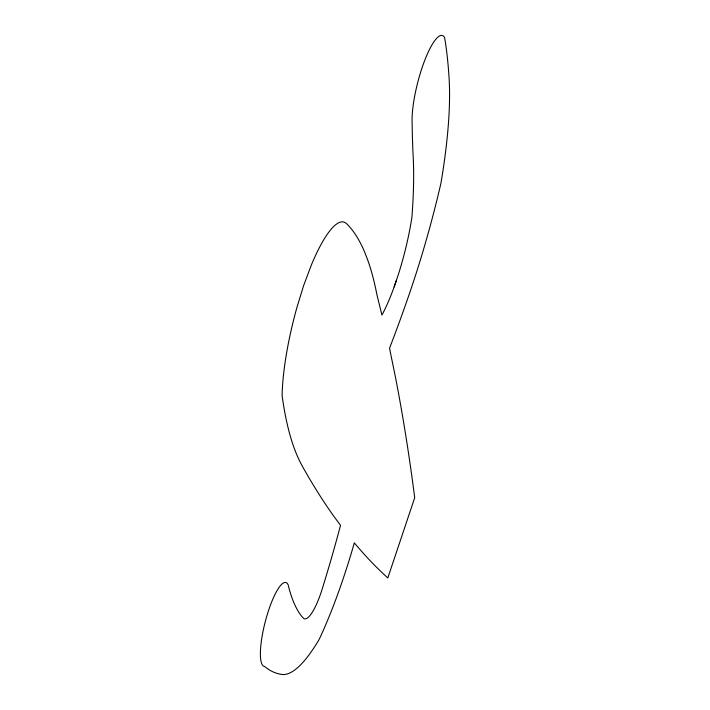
<?xml version="1.0" encoding="UTF-8"?>
<svg xmlns="http://www.w3.org/2000/svg" width="710" height="710" viewBox="0 0 710 710"><rect width="100%" height="100%" fill="white"/><g stroke="black" fill="none" stroke-linecap="round" stroke-linejoin="round"><path stroke-width="1.06" d="M396.428 280.352L394.139 286.946A85.91 20.066 -75.5 0 1 381.936 315.107L376.957 294.907A655.401 153.076 -75.5 0 0 367.336 258.973L364.399 251.517A655.401 153.076 -75.5 0 0 346.604 223.703A103.056 24.069 -75.5 0 0 311.362 264.99L303.694 285.402L296.807 307.865A111.639 26.075 -75.5 0 0 282.101 395.594A612.739 143.109 -75.5 0 0 301.475 464.535L303.418 468.112A4096.869 956.867 -75.5 0 0 333.203 515.398L340.525 525.32A370.682 86.576 -75.5 0 1 321.293 591.891A42.449 9.913 -75.5 0 1 303.188 617.931L301.643 616.218A390.775 91.27 -75.5 0 1 288.207 585.013A43.31 10.117 -75.5 0 0 266.667 616.573A43.31 10.117 -75.5 0 0 264.519 666.424A590.649 137.953 -75.5 0 0 281.852 674.447L282.615 674.5A194.141 45.342 -75.5 0 0 319.109 639.515L320.183 637.252A198.312 46.319 -75.5 0 0 354.317 542.875A4096.869 956.867 -75.5 0 0 387.811 577.976L414.711 497.701A3255.643 760.392 -75.5 0 0 395.275 376.282L389.524 348.219A437.786 102.249 -75.5 0 0 409.927 292.174A267.022 62.365 -75.5 0 0 440.883 183.464A219.159 51.191 -75.5 0 0 449.119 78.775A520.253 121.508 -75.5 0 0 445.223 41.278L444.549 37.461A51.395 11.999 -75.5 0 0 424.11 62.018A51.395 11.999 -75.5 0 0 412.164 123.93A677.695 158.286 -75.5 0 0 413.176 156.519A299.531 69.962 -75.5 0 1 411.906 217.322A94.004 21.957 -75.5 0 1 397.919 275.853L394.139 286.946"/></g></svg>
